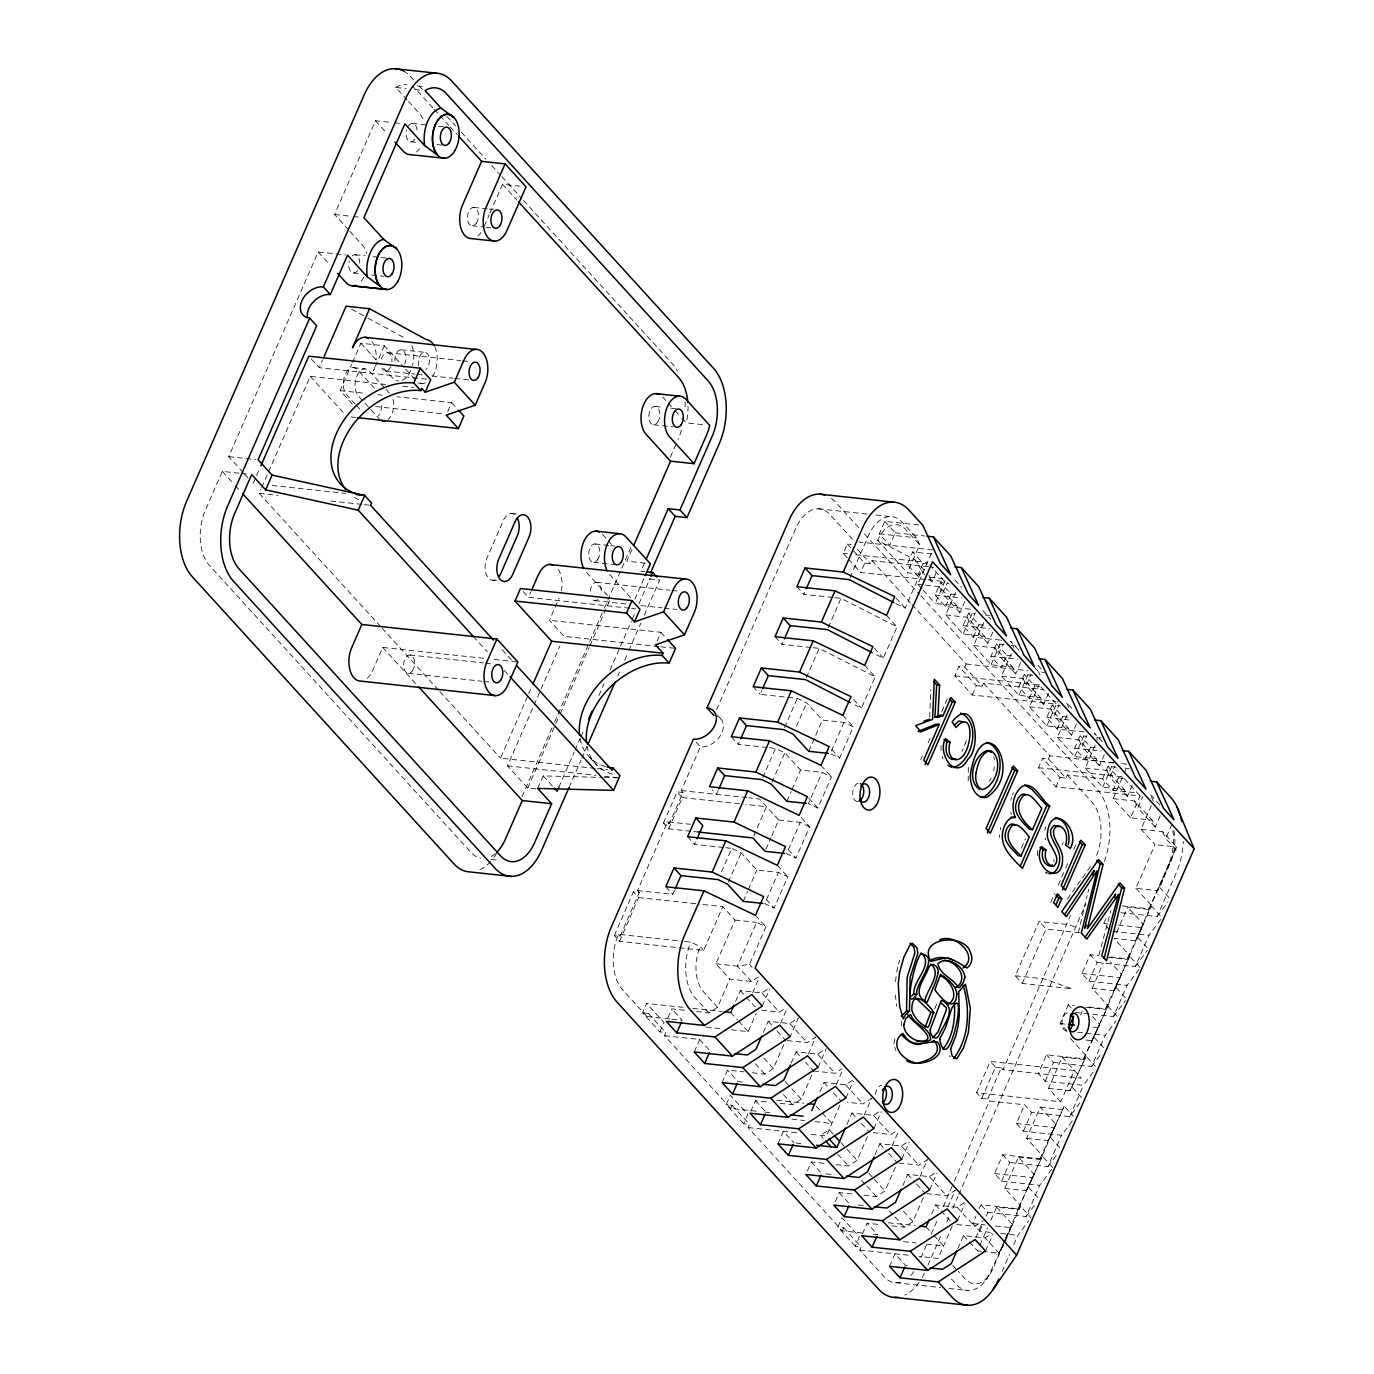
<?xml version="1.0" encoding="UTF-8"?>
<svg xmlns="http://www.w3.org/2000/svg" width="1374" height="1374" viewBox="0 0 1374 1374"><rect width="100%" height="100%" fill="white"/><g stroke="black" fill="none" stroke-linecap="round" stroke-linejoin="round"><path stroke-width="0.75" stroke-dasharray="5 3.75" d="M999.551 837.47L999.568 834.808M941.018 745.515L941.173 752.677M929.666 717.005L930.902 689.525M1141.038 829.295L1154.984 844.615L1135.869 888.36L1157.423 890.678L1159.811 887.484L1176.539 846.934L1162.593 831.631L1141.038 829.295L1151.687 804.924M895.522 981.517L896.432 973.943M968.309 767.345L968.206 782.716M1053.927 861.859L1054.013 859.128M1037.404 850.437L1037.301 858.99M993.711 770.677L994.364 766.726M1044.79 830.514L1045.717 826.684M896.672 972.036L898.081 966.042M1078.332 932.688L1087.16 895.573M1087.933 892.379L1088.723 889.184M1098.891 955.239L1110.931 910.481M901.567 1020.951L901.396 1029.109M1062.549 844.667L1063.167 842.399M1010.749 800.252L1011.539 797.487M1000.289 829.741L1000.959 827.371M966.403 740.655L962.092 751.423M898.544 964.05L899.798 960.254M894.921 1038.813L893.753 1044.549L895.814 1050.475M934.595 1008.911L937.583 1001.869M239.093 473.188L222.313 471.385L205.379 510.132A40.464 24.114 -83.8 0 0 209.552 565.556L471.145 852.619A40.464 24.114 -83.8 0 0 480.66 858.303M243.112 472.398L228.754 456.632L318.167 251.992L345.424 254.929M348.515 229.819L334.552 214.499L375.497 120.74L392.277 122.544M253.177 483.425L255.736 477.551M256.595 475.61L260.012 467.778M380.564 626.544L259.171 493.318L260.871 489.419M261.73 487.478L267.69 473.824M268.531 471.883L310.266 376.339L386.008 384.514M426.507 379.241L319.215 367.665L322.581 359.988M352.362 404.042L340.151 390.628L351.624 364.385M352.465 362.461L360.864 343.242L384.359 345.767L404.334 367.682M384.359 345.767L373.436 370.774A22.07 13.156 -83.8 0 0 375.188 365.518M484.249 226.16L489.23 214.756M490.071 212.85L502.541 184.322L522.103 186.417M447.735 411.582L451.651 402.651L396.949 396.76M483.734 658.318L382.762 647.446L372.663 670.564A22.07 13.156 -83.8 0 1 367.15 678.413M629.481 608.201L528.492 597.329L530.948 591.73M658.747 646.57L564.079 636.368L549.428 620.292L559.184 597.948M595.2 768.392L500.531 758.19L527.788 695.794M528.647 693.853L532.047 686.055M536.135 788.951L527.736 788.041L507.504 765.85L533.215 706.992M534.074 705.034L559.785 646.175M522.017 796.628L553.739 723.995M554.598 722.037L588.896 643.53M589.755 641.572L603.478 610.176M604.337 608.201L631.765 545.409M670.357 457.078L676.351 443.355M527.736 788.041L559.304 715.802M560.145 713.862L589.154 647.48M590.013 645.522L609.627 600.61M632.006 549.394L626.853 561.159L648.391 563.477M537.698 788.401L543.159 775.898L602.156 777.426M644.475 563.065L640.937 571.189L644.853 571.601M634.822 599.236L644.234 577.698M558.806 787.302L574.177 752.145M575.019 750.187L580.137 738.473M580.996 736.516L583.555 730.659M598.909 695.502L604.045 683.788M610.004 670.117L631.336 621.288M632.195 619.331L635.612 611.516M639.03 603.701L650.125 578.317M569.042 787.508L581.013 760.114M581.872 758.156L586.99 746.408M617.768 675.974L619.485 672.058M624.603 660.327L628.021 652.495M628.88 650.537L640.851 623.143M644.269 615.329L659.657 580.103L647.91 578.832M657.03 641.229L660.928 632.298L549.428 620.292M614.298 935.608L633.414 891.846L639.288 892.482L620.172 936.244L614.298 935.608L619.519 941.345L703.694 950.413L722.81 906.668L701.771 904.401M663.453 823.095L677.09 791.853L682.964 792.489L669.327 823.73L663.453 823.095L668.674 828.848L691.826 831.339M639.288 892.482L637.536 890.575L667.575 821.824L690.383 824.28M682.964 792.489L681.229 790.565L700.345 746.821A18.394 13.07 -42.3 0 0 720.835 734.798A18.394 13.07 -42.3 0 0 717.572 716.507M716.558 709.705L795.924 528.063A40.464 24.114 -83.8 0 1 830.119 514.735L853.099 539.948M619.519 941.345L638.635 897.583L633.414 891.846M668.674 828.848L682.328 797.59L677.09 791.853M637.536 890.575L672.779 894.371L675.235 888.738M723.531 847.483L694.626 844.375L696.257 840.613M718.104 790.617L716.472 794.361L712.282 789.775M767.224 747.473L738.319 744.365L739.951 740.62M843.945 722.381L830.291 753.622L839.651 758.087L853.306 726.829L843.945 722.381L822.391 720.045L806.693 702.835L797.332 698.37L760.166 694.368L761.797 690.607M810.918 647.48L781.995 644.354L783.644 640.61M832.764 597.467L803.842 594.358L805.49 590.614M756.267 1111.154L730.71 1108.406L664.449 1035.687L665.806 1032.561L659.932 1031.926L642.5 1012.793L646.587 1003.415L684.458 1007.486M847.226 557.81L843.207 553.396L847.294 544.018L851.21 544.447M669.808 1018.993L646.999 1016.537L648.373 1013.411L642.5 1012.793M721.556 871.803L731.792 848.376L741.153 852.825L756.851 870.051L778.405 872.387L787.766 876.835L774.112 908.094L764.751 903.628L778.405 872.387M762.69 777.667L775.486 748.366L784.846 752.832L800.544 770.058L822.099 772.377L831.459 776.842L817.805 808.084L808.444 803.635L822.099 772.377M784.537 727.67L797.332 698.37M806.383 677.657L819.179 648.373L875.152 676.832L861.498 708.091L852.138 703.625M828.23 627.66L841.025 598.36L896.999 626.836L883.345 658.077L873.984 653.629M850.042 577.715L868.334 535.86A40.464 24.114 -83.8 0 1 902.529 522.532L916.492 537.852L919.635 544.722L907.338 572.855L924.977 574.761M659.932 1031.926L664.037 1022.548L646.587 1003.415M925.87 579.553L860.639 572.529L864.727 563.151L852.67 549.909M667.884 1017.791L671.783 1008.86L686.244 1010.422M884.77 521.347L895.23 532.82L889.768 545.323L879.308 533.833L884.77 521.347L918.708 524.988M728.357 882.125L741.153 852.825M772.051 782.132L784.846 752.832M796.456 726.262L806.693 702.835M864.727 563.151L870.601 563.787L871.975 560.661L933.856 567.325M753.691 835.959L766.486 806.658L745.447 804.391M758.293 976.948L751.406 981.448L729.852 979.112L715.888 963.809L735.004 920.065L722.81 906.668M743.197 901.31L747.473 891.537M748.315 889.596L756.851 870.051M765.902 849.355L771.02 837.642M771.879 835.684L778.697 820.055L759.513 798.998L748.933 797.865M786.89 801.3L791.166 791.544M792.008 789.586L800.544 770.058M808.736 751.303L822.391 720.045M694.213 1051.986L699.692 1039.483L664.449 1035.687M931.761 554.014L912.679 551.953L907.218 564.456L917.677 575.946L921.799 576.393M696.566 1011.522L708.95 1012.861L717.554 1007.245L729.852 979.112M715.888 963.809L737.443 966.128L749.534 964.342L765.919 926.849L756.559 922.383L737.443 966.128L751.406 981.448M809.612 826.839L800.252 822.373L786.598 853.632L795.958 858.097L809.612 826.839L799.153 815.349M917.677 575.946L923.139 563.443L912.679 551.953M895.831 603.615L905.191 608.081L921.576 570.571L914.947 559.871L877.694 540.326A33.096 19.734 -83.8 0 1 905.672 529.419L919.635 544.722M735.537 1001.543L740.311 990.602L761.866 992.921L768.753 988.438M921.834 588.759L917.798 584.345L932.826 549.961L858.767 541.991M752.626 992.698L759.187 977.704M929.425 579.193L932.036 582.061L936.141 572.683M722.123 1082.592L727.585 1070.106L744.107 1071.875M970.37 609.232L945.587 606.569L935.11 595.079L940.572 582.576L949.056 583.486M731.363 1029.813L748.195 1031.616L756.164 1013.394M964.857 601.434L959.945 612.684L956.802 605.797L935.247 603.478L945.26 580.549M762.278 1006.06L769.646 989.177M959.945 612.684L942.495 593.551L947.425 582.301M743.643 1123.777L726.211 1104.644L730.298 1095.267L747.748 1114.4L743.643 1123.777L749.517 1124.413L748.16 1127.539L842.331 1230.881L863.061 1233.113M945.587 606.569L951.048 594.066L940.572 582.576M763.291 1032.475L768.221 1021.226L789.775 1023.544L798.38 1017.928L790.187 1036.683M992.767 632.057L987.837 643.307L984.694 636.42L963.14 634.101L945.707 614.951L955.531 592.452M730.71 1108.406L732.084 1105.28L726.211 1104.644M780.535 1023.321L787.096 1008.327M750.805 1111.429L755.494 1100.711L769.955 1102.274M1000.341 640.078L973.479 637.175L963.019 625.702L968.481 613.199L974.836 613.886M752.368 1072.768L764.768 1074.107L773.373 1068.491L785.653 1040.358L776.258 1030.053M963.14 634.101L972.981 611.602M987.837 643.307L970.405 624.157L975.317 612.907M954.81 675.871L1038.984 684.939L1056.417 704.072L972.26 695.004L954.81 675.871L958.915 666.493L964.788 667.129L982.221 686.261L983.595 683.136L1043.605 689.611M973.479 637.175L978.941 624.689L968.481 613.199M920.735 759.736L922.366 755.992M928.103 742.853L930.559 737.237M941.757 711.595L948.043 697.236M791.201 1063.098L796.113 1051.849L817.667 1054.167L824.555 1049.667M1020.659 662.68L1015.747 673.93L1012.604 667.043L991.049 664.724L973.616 645.574L984.265 621.203M964.788 667.129L966.145 664.003L911.924 604.508M808.444 1053.944L815.812 1037.061L807.208 1042.677L785.653 1040.358M972.26 695.004L976.347 685.643L958.915 666.493M777.924 1143.838L783.386 1131.334L793.863 1142.824M996.39 643.822L1006.85 655.312L1001.388 667.798L990.929 656.325L996.39 643.822L1009.117 645.196M780.277 1103.391L792.661 1104.73L801.265 1099.114L813.563 1070.981L805.508 1062.154M991.049 664.724L1001.698 640.336M818.08 1067.306L826.272 1048.551M1015.747 673.93L998.314 654.78L1003.226 643.53M819.934 1091.832L824.022 1082.472L845.577 1084.79L854.181 1079.174M1048.568 693.286L1043.656 704.536L1040.513 697.666L1018.958 695.33L1001.509 676.197L1011.35 653.698M836.337 1084.567L842.897 1069.556M807.397 1170.888L811.295 1161.957L825.757 1163.52M1032.767 675.355L1024.283 674.445L1018.821 686.948L1029.298 698.421L1056.142 701.324M839.875 1105.246L826.444 1135.972L807.998 1133.997M1018.958 695.33L1028.783 672.831M845.989 1097.912L853.357 1081.046M1043.656 704.536L1026.206 685.403L1031.118 674.153M1029.298 698.421L1034.759 685.918L1024.283 674.445M847.002 1124.327L851.932 1113.077L873.486 1115.413L880.356 1110.913M1076.477 723.909L1071.548 735.159L1068.405 728.272L1046.851 725.953L1029.418 706.82L1039.242 684.321M864.246 1115.19L871.614 1098.307L863.009 1103.923L847.346 1102.24M835.306 1201.511L839.205 1192.58L853.666 1194.143M1084.052 731.93L1057.19 729.044L1046.73 717.554L1052.192 705.068L1060.676 705.978M836.079 1164.637L848.479 1165.959L857.084 1160.343L868.54 1134.1M1046.851 725.953L1057.499 701.582M873.898 1128.535L881.266 1111.669M1071.548 735.159L1054.116 716.026L1059.028 704.776M855.263 1246.27L837.814 1227.119L841.918 1217.759L859.351 1236.892L855.263 1246.27L861.137 1246.905L859.763 1250.031L884.186 1276.824A40.464 24.114 -83.8 0 0 902.151 1281.633M1160.188 815.778L1155.259 827.028L1152.116 820.141L1130.562 817.822L1140.128 795.941L1055.971 786.873L1038.521 767.74L1042.626 758.362L1048.499 758.998L1065.932 778.131L1067.306 775.005L1102.532 778.8L1113.009 790.29L1137.792 792.953M1057.19 729.044L1062.652 716.541L1052.192 705.068M874.912 1154.95L879.824 1143.7L901.378 1146.019L908.266 1141.536M1104.37 754.532L1099.458 765.782L1096.315 758.895L1074.76 756.576L1057.327 737.443L1067.151 714.944M842.331 1230.881L843.688 1227.755L837.814 1227.119M1048.499 758.998L1049.856 755.872L983.595 683.136M1021.38 848.101L1025.502 838.655M892.155 1145.796L898.699 1130.802M1055.971 786.873L1060.058 777.495L1042.626 758.362M862.425 1233.921L867.097 1223.204L881.558 1224.749M1113.799 762.759L1085.099 759.667L1074.64 748.177L1080.101 735.674L1086.456 736.361M863.988 1195.243L876.372 1196.582L884.976 1190.966L897.274 1162.851L887.879 1152.546M1074.76 756.576L1084.584 734.077M901.791 1159.158L909.176 1142.292M1099.458 765.782L1082.025 746.649L1086.937 735.399M1085.099 759.667L1090.561 747.164L1080.101 735.674M902.821 1185.573L907.733 1174.323L929.288 1176.642L936.175 1172.159M1132.279 785.155L1127.367 796.405L1124.224 789.518L1102.669 787.199L1085.22 768.066L1095.868 743.678M920.048 1176.419L927.433 1159.553L918.828 1165.169L897.274 1162.851M1015.3 975.798L1044.669 978.958L1072.201 988.833L1022.273 983.458L1015.3 975.798L1039.07 921.422L1068.422 924.582L1078.264 928.103M889.545 1266.313L895.006 1253.827L905.466 1265.299L909.605 1265.746M1102.532 778.8L1107.994 766.297L1116.478 767.224M1050.715 902.375L1054.562 893.547M1058.238 885.148L1064.833 870.051M1065.657 868.162L1068.13 862.511M1073.901 849.304L1077.199 841.764M891.881 1225.866L904.281 1227.205L912.886 1221.589L925.166 1193.456L915.788 1183.151M1102.669 787.199L1113.318 762.828L1049.856 755.872M929.7 1189.781L937.068 1172.898M1127.367 796.405L1109.917 777.272L1114.829 766.022M1022.273 983.458L1046.043 929.064L1039.07 921.422M976.536 1092.708L990.19 1061.449L1074.348 1070.518L1060.694 1101.776L976.536 1092.708L981.757 1098.444L987.631 1099.08L989.383 1100.986L1024.626 1104.782L1031.599 1112.442L1069.779 1116.547L1080.514 1102.171M1113.009 790.29L1118.47 777.787L1107.994 766.297M981.757 1098.444L995.411 1067.186L990.19 1061.449M931.658 1214.066L935.642 1204.946L957.197 1207.265L964.067 1202.782M1130.562 817.822L1113.129 798.672L1123.142 775.76M1123.984 773.854L1126.594 767.877M987.631 1099.08L1001.285 1067.821L995.411 1067.186M920.958 1257.622L926.935 1243.917M931.211 1234.127L938.064 1218.463M943.199 1206.716L953.453 1183.22M954.312 1181.262L989.383 1100.986M1060.694 1101.776L1048.482 1088.363L1062.136 1057.121L1081.321 1078.178L1003.037 1069.728L1070.449 915.445M947.957 1207.042L955.325 1190.176L946.72 1195.792L925.166 1193.456M927.931 1265.265L941.654 1233.852M946.806 1222.087L949.365 1216.196M952.8 1208.347L957.953 1196.565M958.794 1194.607L1085.7 904.126M952.234 1225.986L938.064 1258.464L919.017 1256.403M957.609 1220.404L964.977 1203.521M1155.259 827.028L1137.827 807.878L1142.739 796.628M957.798 1248.691L963.535 1235.57L985.089 1237.888L991.976 1233.388M990.328 1232.341L979.714 1231.19L972.74 1223.53L976.021 1216.042M979.301 1208.536L980.933 1204.792L1018.117 1208.794L1034.141 1174.341L1018.443 1157.114L1004.806 1188.373L1020.487 1205.599M1051.66 1169.326L1039.74 1185.298L1001.56 1181.193L994.587 1173.533L1002.78 1154.778L1039.946 1158.797L1042.334 1155.603L1055.988 1124.344L1040.29 1107.118L1026.636 1138.376L1042.334 1155.603M1072.321 1120.926L1061.587 1135.302L1023.407 1131.18L1016.434 1123.537L1024.626 1104.782M1092.553 1016.52L1099.681 1024.334L1083.639 1058.787L1046.473 1054.785L1038.28 1073.523L1045.253 1081.183L1083.433 1085.305L1094.168 1070.93M1067.1 1031.187L1060.127 1023.527L1068.319 1004.772L1074.502 1005.442M1139.046 969.323L1127.109 985.295L1088.947 981.191L1081.973 973.531L1090.166 954.775L1098.427 955.669M1109.385 929.648L1103.803 923.517L1107.083 916.029M975.866 1237.665L982.41 1222.671M979.714 1231.19L982.994 1223.684M986.274 1216.196L987.906 1212.435L980.933 1204.792M1001.56 1181.193L1009.753 1162.438L1002.78 1154.778M1023.407 1131.18L1031.599 1112.442M1045.253 1081.183L1053.446 1062.428L1046.473 1054.785M1088.947 981.191L1097.139 962.435L1090.166 954.775M981.414 1251.302L977.498 1250.872L979.147 1247.077M979.988 1245.17L987.459 1228.047M990.791 1220.438L996.614 1207.128L1018.168 1209.446L1020.539 1206.252L1031.015 1217.742M1080.582 1014.922L1082.283 1011.024M1088.964 1007.005L1105.486 1008.791L1107.873 1005.596L1092.175 988.37L1103.27 962.968M1116.581 932.499L1127.676 907.115L1149.231 909.433L1151.618 906.239L1160.772 916.286M985.501 1251.027L992.887 1234.144M1176.196 849.991L1165.736 838.501L1171.455 825.379M996.614 1207.128L1012.294 1224.354L990.809 1271.293A40.464 24.114 -83.8 0 1 956.596 1284.621L951.014 1278.49M1018.117 1208.794L1034.141 1174.341M1039.946 1158.797L1055.988 1124.344M1083.639 1058.787L1099.681 1024.334M1105.486 1008.791L1121.527 974.338L1110.106 961.817M1110.81 957.008L1127.333 958.777L1143.374 924.341L1127.676 907.115M1122.335 905.895L1149.179 908.781L1168.295 865.036A40.464 24.114 -83.8 0 0 1172.864 830.514M1004.858 1239.88L999.053 1253.191L983.372 1251.508M1005.699 1237.974L1018.168 1209.446M1004.806 1188.373L1026.361 1190.691L1042.385 1156.255L1052.862 1167.728M1026.636 1138.376L1048.19 1140.695L1064.232 1106.242L1073.386 1116.289M1048.482 1088.363L1070.037 1090.698L1086.078 1056.245L1095.233 1066.293M1086.01 1040.049L1091.883 1040.685L1107.925 1006.249L1118.384 1017.722M1092.175 988.37L1113.73 990.688L1129.771 956.235L1140.231 967.725M1127.333 958.777L1129.72 955.583L1114.022 938.356L1135.577 940.692L1149.231 909.433M1157.423 890.678L1176.539 846.934L1154.984 844.615M1003.157 1245.273L993.179 1268.099A33.096 19.734 -83.8 0 1 965.201 1279.005L958.228 1271.345M1006.489 1237.665L1012.294 1224.354M1107.873 1005.596L1121.527 974.338M1129.72 955.583L1143.374 924.341M1149.179 908.781L1170.682 861.841A33.096 19.734 -83.8 0 0 1173.911 830.789M1004.978 1241.873L1020.539 1206.252M1026.361 1190.691L1042.385 1156.255M1048.19 1140.695L1064.232 1106.242M1070.037 1090.698L1086.078 1056.245M1091.883 1040.685L1107.925 1006.249M1113.73 990.688L1129.771 956.235M1135.577 940.692L1151.618 906.239M1002.093 1271.448L1009.581 1254.325M1013.737 1244.81L1017.894 1235.312L1028.628 1220.936M987.906 1212.435L1026.086 1216.557L1039.74 1185.298M1009.753 1162.438L1047.933 1166.56L1061.587 1135.302M1069.779 1116.547L1083.433 1085.305M1053.446 1062.428L1091.626 1066.55L1105.28 1035.292L1115.997 1020.916M1075.292 1012.432L1113.472 1016.554L1127.109 985.295M1097.139 962.435L1135.302 966.54L1148.956 935.299L1160.893 919.326M1121.098 912.662L1157.148 916.544L1176.264 872.799A55.166 32.89 -83.8 0 0 1183.254 841.403M989.486 781.394L991.101 777.993M1012.518 794.807L1013.531 792.781M1003.312 1245.325L999.053 1253.191L985.089 1237.888M986.257 1279.469L989.469 1274.797M1067.375 899.094L1090.733 866.152M1157.148 916.544L1167.883 902.168M1135.302 966.54L1147.238 950.568M1113.472 1016.554L1125.392 1000.581M1091.626 1066.55L1101.158 1053.772M1047.933 1166.56L1057.465 1153.782M1026.086 1216.557L1035.618 1203.779M761.677 1010.165L779.298 1012.071L786.186 1007.571M813.563 1070.981L835.117 1073.3L841.987 1068.817M873.28 1132.64L890.919 1134.546L897.806 1130.046M956.991 1224.509L974.63 1226.398L983.234 1220.782M604.251 777.478L616.892 777.804M1034.639 667.506L1038.572 671.817L1044.429 672.436M417.404 85.892L425.785 86.785M407.099 99.924L395.729 87.455L406.206 88.571M414.605 89.482L422.986 90.392M412.372 123.454L426.472 124.965M438.564 126.271L444.609 126.923M394.39 122.767L402.771 123.677M410.826 141.762L416.872 142.415M437.001 144.596L443.046 145.232M473.738 207.422L487.427 208.9M489.384 209.106L493.3 209.535M472.175 225.748L483.923 227.002M485.881 227.225L491.755 227.844M334.552 214.499L351.332 216.302M353.427 216.525L361.809 217.435M355.024 254.705L365.106 255.787M373.161 256.663L379.207 257.316M381.216 257.522L387.262 258.175M353.479 273.014L359.524 273.666M371.598 274.972L383.69 276.277M401.225 349.769L424.703 352.311M387.228 352.654L460.651 360.572M462.746 360.795L469.032 361.482M385.682 370.98L415.051 374.14M417.146 374.363L423.432 375.05M431.831 375.944L452.802 378.211M454.897 378.434L469.582 380.014M353.393 367.631L365.123 368.902M655.106 406.464L662.938 407.305M670.77 408.147L676.643 408.782M418.091 383.02L422.007 383.449M402.84 386.317L413.351 387.451M682.036 418.28L686.21 422.866L705.789 424.961M340.151 390.628L365.398 393.359M378.022 394.716L382.23 395.162M653.56 424.772L673.123 426.885M375.497 406.532L444.918 414.003M351.109 416.992L355.316 417.438M818.509 508.809L867.509 514.099M876.028 515.01L890.936 516.624M228.754 456.632L256.028 459.586M895.23 532.82L924.925 536.015M879.308 533.833L916.492 537.852M241.189 473.412L247.492 474.082M272.104 485.469L345.733 493.403M511.557 513.464L517.431 514.099M843.207 553.396L847.414 553.842M855.83 554.753L927.364 562.464M923.139 563.443L927.381 563.907M259.171 493.318L278.098 495.361M330.687 501.029L362.255 504.43M364.35 504.653L370.654 505.34M930.061 577.286L942.461 578.609M595.028 543.967L608.734 545.444M610.691 545.65L614.607 546.079M927.965 579.794L944.797 581.597L930.043 565.401M917.798 584.345L923.689 584.963M925.647 585.187L939.352 586.664L956.802 605.797M951.048 594.066L957.403 594.753M935.11 595.079L961.972 597.982M593.482 562.275L615.02 564.594M834.825 597.69L841.025 598.36M985.45 615.037L989.692 615.483M945.707 614.951L967.262 617.287L984.694 636.42M596.505 582.318L669.928 590.219M672.023 590.442L678.309 591.129M978.941 624.689L987.425 625.599M963.019 625.702L989.864 628.588M492.682 580.275L496.598 580.687M1011.23 645.419L1017.584 646.106M594.959 600.627L626.424 604.01M641.108 605.608L662.079 607.858M664.174 608.081L676.764 609.438M631.576 608.424L635.784 608.888M973.616 645.574L995.171 647.91L1012.604 667.043M1006.85 655.312L1015.334 656.222M990.929 656.325L1017.773 659.211M812.979 647.704L819.179 648.373M966.145 664.003L1027.924 670.667M1001.509 676.197L1023.063 678.516L1040.513 697.666M1034.759 685.918L1043.227 686.845M660.842 646.793L675.579 648.373M976.347 685.643L982.221 686.261M1029.418 706.82L1050.973 709.139L1068.405 728.272M1062.652 716.541L1069.024 717.228M1046.73 717.554L1071.514 720.234M494.262 659.451L517.843 661.993M409.95 654.986L483.373 662.903M485.469 663.127L491.755 663.814M1097.07 737.512L1101.295 737.975M1057.327 737.443L1078.882 739.762L1096.315 758.895M408.404 673.312L481.81 681.212M483.906 681.452L490.209 682.122M1090.561 747.164L1099.045 748.074M1074.64 748.177L1101.484 751.08M1121.802 763.618L1128.157 764.305M1124.963 768.135L1129.205 768.581M1085.22 768.066L1106.774 770.385L1124.224 789.518M1038.521 767.74L1122.695 776.808L1140.128 795.941M1118.47 777.787L1126.938 778.697M1060.058 777.495L1065.932 778.131M769.285 747.696L775.486 748.366M1113.129 798.672L1134.684 801.008L1152.116 820.141M597.295 768.616L607.823 769.749M507.504 765.85L595.869 775.365M604.285 776.276L619.004 777.856M681.229 790.565L746.821 797.641M682.328 797.59L743.351 804.168M778.697 820.055L800.252 822.373M693.922 831.562L698.129 832.009M725.609 847.706L731.792 848.376M1103.803 923.517L1107.942 923.963M1118.264 925.08L1140.987 927.536M491.136 859.454L499.535 860.347M1112.906 931.417L1148.956 935.299M1079.517 932.688L1046.043 929.064M638.635 897.583L699.658 904.161M1107.787 957.334L1127.384 959.43M735.004 920.065L756.559 922.383M1081.973 973.531L1119.14 977.532M646.999 1016.537L622.594 989.744A40.464 24.114 -83.8 0 1 618.42 934.32L682.311 941.207M684.441 941.43L690.847 942.117L700.208 946.583L703.694 950.413M1085.941 1007.331L1105.538 1009.443M1060.127 1023.527L1066.31 1024.197M1093.172 1027.082L1097.294 1027.529M1077.697 1032.321L1084.069 1033.008M1086.181 1033.248L1105.28 1035.292M692.874 1008.396L722.346 1011.573M1062.136 1057.121L1083.691 1059.44M671.886 1019.216L682.243 1020.332L671.783 1008.86M706.116 1027.082L720.835 1028.662M1040.29 1107.118L1061.844 1109.436M742.183 1082.025L738.044 1081.578L727.585 1070.106M1016.434 1123.537L1053.6 1127.539M776.585 1100.265L803.945 1103.202M764.786 1112.081L773.304 1112.992M791.922 1119.175L804.546 1120.531M815.074 1121.665L831.905 1123.485L814.473 1104.335M748.16 1127.539L797.847 1132.897M1018.443 1157.114L1039.998 1159.45M795.924 1143.048L804.185 1143.941M994.587 1173.533L1031.754 1177.535M825.894 1173.894L834.155 1174.77M857.926 1204.946L864.126 1205.616M972.74 1223.53L985.124 1224.869M995.463 1225.986L1009.924 1227.549M1000.925 1233.474L1017.894 1235.312M888.205 1222.74L915.565 1225.694M873.417 1234.23L877.574 1234.676L867.097 1223.204M903.542 1241.649L916.166 1243.006M926.694 1244.14L943.526 1245.96L932.791 1234.178M859.763 1250.031L910.55 1255.493M895.796 1282.732L940.52 1287.558M949.039 1288.469L968.206 1290.547M351.555 309.184L366.188 317.136M368.009 318.115L402.754 336.991A22.07 13.156 -83.8 0 1 406.034 338.056M1037.902 665.274L1043.124 671.01M954.861 579.948L961.56 587.316M982.754 610.571L990.809 619.399M1018.701 650.022L1010.663 641.194L1013.806 648.081M1071.84 708.314L1066.464 702.423L1069.607 709.31M1102.412 741.891L1094.374 733.046L1097.517 739.933M1159.948 805.009L1150.175 794.292L1153.318 801.179M914.947 559.871L926.11 572.116M921.576 570.571L924.187 573.456M877.694 540.326L907.338 572.855M923.173 590.219L935.247 603.478M858.698 527.616L835.581 502.231A55.166 32.89 -83.8 0 0 831.236 498.315M864.486 533.954L919.412 594.221M920.855 595.801L1097.173 789.294A55.166 32.89 -83.8 0 1 1104.301 861.309M871.975 560.661L910.498 602.946M1067.306 775.005L1091.712 801.798A40.464 24.114 -83.8 0 1 1095.885 857.221M857.187 549.068L870.601 563.787M847.294 544.018L851.313 548.432M896.037 598.034L905.191 608.081M1159.811 887.484L1170.27 898.974M413.677 79.95L410.792 76.772A55.166 32.89 -83.8 0 0 403.321 70.933M419.465 86.287L422.35 89.465M446.928 116.429L455.601 125.944M461.372 132.282L485.949 159.247M491.737 165.584L500.394 175.099M501.853 176.696L522.086 198.887M523.528 200.484L672.384 363.835A55.166 32.89 -83.8 0 1 677.571 371.169M848.565 559.287L860.639 572.529M432.844 107.842L417.078 90.547A40.464 24.114 -83.8 0 0 412.269 86.631M434.287 109.422L438.581 114.145M440.024 115.708L448.628 125.154M450.054 126.734L457.233 134.6M502.541 184.322L516.967 200.157M1135.869 888.36L1151.567 905.586M886.539 615.346L896.999 626.836M408.507 101.487L419.877 113.956A22.07 13.156 -83.8 0 1 423.965 122.286M662.526 396.863L666.699 401.448M668.09 402.977L673.672 409.091M675.063 410.62L680.628 416.734M874.19 648.03L883.345 658.077M1137.964 937.497L1148.424 948.97M375.497 120.74L386.626 132.952M796.868 586.698L803.842 594.358M864.693 665.342L875.152 676.832M853.649 699.469L861.498 708.091M1116.117 987.494L1125.272 997.541M775.022 636.712L781.995 644.354M842.846 715.356L853.306 726.829M1068.319 1004.772L1071.102 1007.846M831.802 749.465L839.651 758.087M1094.271 1037.49L1104.73 1048.98M349.906 231.347L362.478 245.156A22.07 13.156 -83.8 0 1 366.6 253.434M753.175 686.708L760.166 694.368M1070.329 1038.366L1086.027 1055.593M820.999 765.352L831.459 776.842M602.447 534.366L606.758 539.089M608.184 540.669L612.495 545.409M318.167 251.992L329.313 264.22M609.558 574.401L631.095 598.051M451.651 402.651L457.078 408.61M660.928 632.298L664.913 636.694M808.651 798.036L817.805 808.084M1072.424 1087.504L1082.884 1098.977M405.759 369.262L415.738 380.22M717.64 715.39L720.423 718.447M607.6 595.509L586.063 571.876A22.07 13.156 -83.8 0 1 584.362 569.592M731.329 736.704L738.319 744.365M360.864 343.242L376.562 360.452M383.69 368.284L392.243 377.678A22.07 13.156 -83.8 0 0 398.512 380.907M384.703 387.88L369.348 371.049A14.719 8.776 -83.8 0 0 356.914 375.892A14.719 8.776 -83.8 0 0 358.425 396.055L369.589 408.301M386.094 389.426L390.285 394.012M1001.285 1067.821L1003.037 1069.728M374.346 388.155L357.601 369.778A14.719 8.776 -83.8 0 0 345.166 374.621A14.719 8.776 -83.8 0 0 346.677 394.785L355.059 403.973M696.154 742.218L700.345 746.821M788.109 849.476L795.958 858.097M1050.578 1137.5L1061.054 1148.99M370.98 409.83L379.361 419.018M777.306 865.362L787.766 876.835M356.45 405.502L360.641 410.087M311.383 359.061L319.215 367.665M523.151 591.455L528.492 597.329M310.266 376.339L344.084 413.437M766.263 899.472L774.112 908.094M1028.731 1187.497L1039.208 1198.987M687.653 836.714L694.626 844.375M755.46 915.359L765.919 926.849M667.575 821.824L669.327 823.73M502.18 649.662L513.739 662.354M589.875 757.589L596.848 765.232M473.326 636.488L487.272 651.808M504.31 670.495L508.62 675.235M749.534 964.342L752.162 967.21M665.806 886.711L672.779 894.371M761.866 992.921L779.298 1012.071M789.775 1023.544L807.208 1042.677M817.667 1054.167L835.117 1073.3M845.577 1084.79L863.009 1103.923M873.486 1115.413L890.919 1134.546M901.378 1146.019L918.828 1165.169M929.288 1176.642L946.72 1195.792M957.197 1207.265L974.63 1226.398M740.311 990.602L755.065 1006.799M768.221 1021.226L774.919 1028.576M796.113 1051.849L800.149 1056.263M824.022 1082.472L828.041 1086.886M833.417 1092.777L841.455 1101.604M851.932 1113.077L855.95 1117.509M861.309 1123.382L869.364 1132.228M879.824 1143.7L886.539 1151.069M907.733 1174.323L914.449 1181.692M935.642 1204.946L939.661 1209.36M941.001 1210.838L950.396 1221.142M963.535 1235.57L977.498 1250.872M543.159 775.898L552.915 786.615M244.555 473.978L250.291 480.282M382.024 628.141L438.392 689.988M439.835 691.586L500.531 758.19M730.762 1012.483L737.46 1019.834M738.8 1021.311L748.195 1031.616M926.076 1226.827L931.452 1232.701M717.554 1007.245L703.608 991.942A33.096 19.734 -83.8 0 1 700.208 946.583M763.978 1058.186L773.373 1068.491M785.172 1081.441L790.531 1087.332M791.888 1088.809L801.265 1099.114M833.091 1134.031L829.175 1129.72L820.57 1135.353L823.181 1138.222M840.974 1142.687L857.084 1160.343M868.883 1173.31L872.902 1177.724M874.242 1179.184L884.976 1190.966M903.491 1211.284L912.886 1221.589M952.646 1265.231L956.836 1269.816M222.313 471.385L233.82 484.009M235.263 485.589L241.017 491.892M382.762 647.446L415.841 683.754M708.95 1012.861L695.004 997.558A40.464 24.114 -83.8 0 1 690.847 942.117M755.374 1063.802L764.768 1074.107M783.283 1094.425L792.661 1104.73M837.745 1154.194L848.479 1165.959M861.618 1180.386L865.637 1184.8M866.994 1186.277L876.372 1196.582M889.528 1211.009L893.547 1215.423M894.886 1216.9L904.281 1227.205M618.42 934.32L620.172 936.244M699.692 1039.483L710.152 1050.955M755.494 1100.711L765.953 1112.201M811.295 1161.957L821.755 1173.448M839.205 1192.58L849.664 1204.071M648.373 1013.411L665.806 1032.561M732.084 1105.28L749.517 1124.413M843.688 1227.755L861.137 1246.905M949.194 1055.782L950.121 1056.915M1162.593 831.631L1165.736 838.501M1134.684 801.008L1137.827 807.878M1106.774 770.385L1109.917 777.272M1078.882 739.762L1082.025 746.649M1038.572 671.817L1040.135 675.252M1050.973 709.139L1054.116 716.026M1023.063 678.516L1026.206 685.403M995.171 647.91L998.314 654.78M967.262 617.287L970.405 624.157M939.352 586.664L942.495 593.551M928.893 575.174L932.036 582.061M941.997 756.043L943.079 759.083M1010.714 812.068L1011.487 814.679M1045.15 838.02L1045.631 839.686M993.711 756.782L994.329 759.564M895.333 995.016L896.707 1006.129M875.461 1094.443A9.189 5.479 -83.8 0 1 881.73 1085.512M1066.722 1031.153A9.189 5.479 -83.8 0 1 1062.016 1021.758A9.189 5.479 -83.8 0 1 1068.285 1012.827M857.445 801.506A9.189 5.479 -83.8 0 1 852.739 792.111A9.189 5.479 -83.8 0 1 859.008 783.18M924.444 1273.148A55.166 32.89 -83.8 0 1 920.305 1280.62M919.172 1282.303A55.166 32.89 -83.8 0 1 904.934 1295.15M913.847 1271.671A40.464 24.114 -83.8 0 1 909.76 1276.532M408.267 125.961A9.189 5.479 -83.8 0 1 417.095 130.461M414.931 139.255A9.189 5.479 -83.8 0 1 408.181 140.423A9.189 5.479 -83.8 0 1 406.498 130.015M352.191 255.822A9.189 5.479 -83.8 0 1 359.73 264.1M357.583 270.506A9.189 5.479 -83.8 0 1 350.834 271.674A9.189 5.479 -83.8 0 1 349.168 261.266M418.795 365.845A9.189 5.479 -83.8 0 1 421.87 353.41A9.189 5.479 -83.8 0 1 429.066 357.085A9.189 5.479 -83.8 0 1 426.009 369.52M394.939 361.07A9.189 5.479 -83.8 0 1 401.929 349.889A9.189 5.479 -83.8 0 1 404.798 363.715M496.615 853.391A55.166 32.89 -83.8 0 1 491.995 859.987M490.741 861.446A55.166 32.89 -83.8 0 1 478.427 870.429M685.094 401.878A55.166 32.89 -83.8 0 1 684.956 410.105M681.418 430.199A55.166 32.89 -83.8 0 1 678.069 439.422M688.013 406.309A40.464 24.114 -83.8 0 1 686.21 422.866M480.934 232.532A22.07 13.156 -83.8 0 1 477.929 235.899M395.729 87.455A40.464 24.114 -83.8 0 1 406.91 84.759M419.499 148.684A22.07 13.156 -83.8 0 1 416.459 152.016M363.938 276.998A22.07 13.156 -83.8 0 1 359.181 283.216M411.891 345.681A22.07 13.156 -83.8 0 1 412.578 365.518M410.792 370.688A22.07 13.156 -83.8 0 1 401.947 380.34M558.153 569.197A22.07 13.156 -83.8 0 1 560.85 593.121M393.033 399.508A14.719 8.776 -83.8 0 1 388.121 419.396M372.045 341.611A22.07 13.156 -83.8 0 1 376.115 359.851M434.768 346.746A22.07 13.156 -83.8 0 1 432.69 376.236M425.442 382.882A22.07 13.156 -83.8 0 1 418.709 382.539M612.375 774.146A66.21 47.025 -42.3 0 1 587.042 746.34M605.402 766.486A66.21 47.025 -42.3 0 1 580.068 738.68M495.275 853.666A40.464 24.114 -83.8 0 1 489.11 857.445M381.371 359.215A9.189 5.479 -83.8 0 1 387.949 352.774A9.189 5.479 -83.8 0 1 391.933 362.049M390.817 366.6A9.189 5.479 -83.8 0 1 382.041 368.129M590.253 591.232A9.189 5.479 -83.8 0 1 597.226 582.421A9.189 5.479 -83.8 0 1 600.833 594.066M597.81 599.528A9.189 5.479 -83.8 0 1 592.314 599.287M381.835 405.622A14.719 8.776 -83.8 0 1 378.4 415.875M495.001 579.862A14.719 8.776 -83.8 0 1 486.224 574.229A14.719 8.776 -83.8 0 1 486.963 557.964L503.348 520.454A14.719 8.776 -83.8 0 1 515.782 515.611M358.803 499.707A66.21 47.025 -42.3 0 1 353.29 496.632M476.28 223.223A9.189 5.479 -83.8 0 0 475.129 207.8A9.189 5.479 -83.8 0 0 467.452 218.724A9.189 5.479 -83.8 0 0 476.28 223.223M657.648 422.265A9.189 5.479 -83.8 0 0 656.497 406.824A9.189 5.479 -83.8 0 0 648.837 417.765A9.189 5.479 -83.8 0 0 657.648 422.265M597.587 559.768A9.189 5.479 -83.8 0 0 596.419 544.327A9.189 5.479 -83.8 0 0 588.759 555.268A9.189 5.479 -83.8 0 0 597.587 559.768M412.509 670.787A9.189 5.479 -83.8 0 0 411.341 655.364A9.189 5.479 -83.8 0 0 403.681 666.287A9.189 5.479 -83.8 0 0 412.509 670.787"/><path stroke-width="1.5" d="M901.344 1016.348L906.514 1011.006L907.184 977.189L914.895 953.006L914.036 947.442L910.069 943.199M909.451 1011.333L910.12 977.515L917.832 953.316L916.973 947.768L912.388 943.337L910.017 945.003L903.972 956.785L899.609 972.363L898.235 983.732L899.644 1006.438L903.285 1018.941L905.621 1014.544L909.451 1011.333L906.514 1011.006M939.232 724.407L921.061 731.707L918.124 731.397L936.295 724.098L939.232 724.407L923.671 760.062L927.948 764.751L955.256 702.251L950.98 697.563L943.131 715.511L937.841 717.383L934.904 717.073L936.673 684.767L934.028 681.865M937.841 717.383L939.61 685.076L934.32 679.271L932.517 719.426L915.513 725.627L921.061 731.707M1068.216 844.529C1070.964 834.396 1066.671 819.763 1055.232 817.564M943.99 739.538L947.115 741.823C945.346 747.834 945.26 756.782 952.199 759.478L955.943 758.929M950.052 742.132C948.283 748.16 948.197 757.091 955.136 759.788C972.895 760.801 976.433 704.072 955.909 727.516L952.13 721.9C974.235 693.544 982.479 746.717 967.966 759.135C955.634 782.218 937.12 753.708 945.381 738.714L950.052 742.132L947.115 741.823M1096.761 860.433L1100.093 864.109L1084.533 928.326L1086.628 925.183M1103.03 864.418L1087.469 928.635L1119.896 882.932L1124.602 888.102L1106.551 960.752L1101.828 955.565L1118.539 894.354L1086.834 939.112L1081.269 932.998L1097.053 870.773L1066.344 916.63L1061.707 911.546L1098.582 859.54L1103.03 864.418L1100.093 864.109M1104.146 958.365L1121.682 887.776L1118.144 883.911M911.58 996.047L913.847 993.969C912.714 980.315 934.681 964.308 921.078 952.921M916.784 994.278C914.603 983.767 940.915 957.231 921.387 953.831C916.406 953.779 901.516 1016.691 916.784 994.278L913.847 993.969M1040.049 847.397L1043.141 849.785C1040.736 855.847 1043.364 864.881 1050.389 866.135L1052.45 864.967M1046.061 850.094C1043.673 856.174 1046.301 865.191 1053.326 866.444C1064.403 857.376 1045.116 844.186 1047.503 832.884C1050.955 800.99 1081.596 829.054 1070.243 848.428L1065.485 844.976C1068.285 838.174 1066.258 826.701 1057.74 825.722C1047.744 831.287 1058.169 843.035 1060.625 850.077A18.601 11.078 -83.8 0 1 1062.514 856.449C1064.283 889.287 1030.74 867.75 1041.44 846.521L1046.061 850.094L1043.141 849.785M1114.52 897.617L1115.602 894.045L1085.099 937.137M1092.674 875.101L1094.116 870.463L1064.558 914.603M915.582 997.73L930.885 1012.329L925.166 1027.117M933.822 1012.655C931.074 1017 930.799 1023.596 927.845 1027.477C920.666 1024.42 914.328 1018.134 911.924 1010.56C910.876 989.04 926.626 1001.011 933.822 1012.655L930.885 1012.329M925.011 1000.169C926.918 989.349 942.616 973.874 930.833 964.016M646.175 559.184L668.228 508.689L675.218 516.332L686.966 517.603L719.186 443.854A55.166 32.89 -83.8 0 0 713.501 368.266L451.909 81.203A55.166 32.89 -83.8 0 0 405.261 99.375L323.354 286.874A18.394 13.07 -42.3 0 0 301.833 300.923A18.394 13.07 -42.3 0 0 309.7 318.133L227.775 505.632A55.166 32.89 -83.8 0 0 233.46 581.219L495.052 868.282A55.166 32.89 -83.8 0 0 541.682 850.111L569.042 787.508M307.364 316.604A18.394 13.07 -42.3 0 1 330.327 294.534L347.519 255.152L367.287 276.844L380.1 286.256A22.07 13.156 -83.8 0 1 377.884 255.993A22.07 13.156 -83.8 0 1 396.554 248.814L383.672 239.351L363.904 217.659L404.866 123.9L424.635 145.592L437.379 154.936A22.07 13.156 -83.8 0 1 435.266 124.656A22.07 13.156 -83.8 0 1 453.952 117.614L441.02 108.099L425.098 90.615A40.464 24.114 -83.8 0 1 446.447 93.707L708.039 380.77A40.464 24.114 -83.8 0 1 712.213 436.193L679.975 509.943L686.966 517.603M260.871 465.82L308.755 356.192L420.255 368.198L430.715 379.688L425.253 392.191L421.766 388.361L420.788 390.594A66.21 47.025 -42.3 0 0 353.187 424.514A66.21 47.025 -42.3 0 0 345.767 489.676M473.326 636.488L358.219 510.183L265.629 489.848L272.069 475.112L258.123 459.809L316.673 325.793L309.7 318.133M323.422 358.064L346.076 306.213L369.572 308.738L426.232 339.515A22.07 13.156 -83.8 0 1 434.064 345.406M369.572 308.738L352.5 347.811A22.07 13.156 -83.8 0 1 368.163 338.21M458.658 136.163L481.604 161.342L462.488 205.104A22.07 13.156 -83.8 0 0 471.093 238.561L494.588 241.103M505.1 163.884L485.984 207.629A22.07 13.156 -83.8 0 0 488.251 237.857A22.07 13.156 -83.8 0 0 506.903 230.592L526.019 186.847L505.1 163.884L481.604 161.342M358.219 510.183L364.66 495.447A66.21 47.025 -42.3 0 1 336.39 433.497A66.21 47.025 -42.3 0 1 413.814 382.951L420.255 368.198M425.253 392.191L454.296 382.23L464.086 359.833A22.07 13.156 -83.8 0 1 482.875 352.689A22.07 13.156 -83.8 0 1 484.833 383.226L475.232 405.193L446.189 415.154L458.401 428.551L463.845 416.047L458.435 410.087M242.442 493.472L361.826 624.483L351.727 647.601A22.07 13.156 -83.8 0 0 360.332 681.075L495.413 695.622M496.907 639.03L486.808 662.165A22.07 13.156 -83.8 0 0 489.075 692.393A22.07 13.156 -83.8 0 0 507.745 685.128L517.843 661.993L496.907 639.03L361.826 624.483M515.01 601.022L520.471 588.519L631.971 600.541L639.992 609.335L634.53 621.838L626.51 613.044L515.01 601.022L551.644 641.211L663.127 653.234L662.165 655.467A66.21 47.025 -42.3 0 0 579.519 734.901M531.755 589.858L538.282 574.916A22.07 13.156 -83.8 0 1 552.709 564.8M532.906 684.097L551.644 641.211M418.709 686.897L522.275 800.544L505.34 839.291A40.464 24.114 -83.8 0 1 496.718 852.344M633.706 545.478L670.546 461.166L646.141 434.373A22.07 13.156 -83.8 0 1 642.877 406.67A22.07 13.156 -83.8 0 1 659.537 394.527M626.51 613.044L631.971 600.541M645.093 575.74L650.349 563.701L625.943 536.908A22.07 13.156 -83.8 0 0 608.442 541.82A22.07 13.156 -83.8 0 0 607.119 570.794M694.042 463.691L706.339 435.558A40.464 24.114 -83.8 0 0 709.705 425.39L686.021 399.387A22.07 13.156 -83.8 0 0 667.352 406.67A22.07 13.156 -83.8 0 0 669.636 436.898L694.042 463.691L670.546 461.166M650.469 572.975L675.218 516.332M607.239 766.984A66.21 47.025 -42.3 0 0 613.01 767.963L619.983 775.623L613.543 790.359L537.698 788.401L551.644 803.704L534.709 842.468A40.464 24.114 -83.8 0 1 500.514 855.779L238.921 568.716A40.464 24.114 -83.8 0 1 234.748 513.292L251.682 474.545L265.629 489.848M558.806 787.302L557.105 791.218L554.306 788.144M588.673 718.946L592.091 711.131M650.967 576.359L652.684 572.443L646.811 571.824M587.849 744.468L615.208 681.847M634.53 621.838L663.573 611.877L673.363 589.48A22.07 13.156 -83.8 0 1 692.032 582.232A22.07 13.156 -83.8 0 1 694.265 612.495L684.51 634.84L655.467 644.801L663.127 653.234M613.01 767.963L612.031 770.213L516.641 665.531M586.492 742.561A66.21 47.025 -42.3 0 1 669.138 663.127L675.579 648.373L667.575 639.614M898.012 1297.245A55.166 32.89 -83.8 0 1 878.725 1289.31L617.132 1002.247A55.166 32.89 -83.8 0 1 611.447 926.66L693.372 739.16A18.394 13.07 -42.3 0 0 714.875 725.111A18.394 13.07 -42.3 0 0 707.026 707.902L788.934 520.403A55.166 32.89 -83.8 0 1 824.847 495.052M673.999 867.956L665.806 886.711L703.969 890.833L755.46 915.359L763.652 896.604L712.161 872.078L673.999 867.956L680.972 875.616L718.138 879.618L727.499 884.083L743.197 901.31L762.793 903.422M695.845 817.959L687.653 836.714L725.816 840.819L777.306 865.362L785.499 846.607L734.008 822.081L695.845 817.959L702.818 825.619L697.082 838.741M717.692 767.963L709.499 786.701L747.662 790.823L799.153 815.349L807.345 796.611L755.855 772.068L717.692 767.963L724.665 775.606L761.831 779.625L771.192 784.073L786.89 801.3L806.486 803.412M739.521 717.949L731.329 736.704L769.509 740.826L820.999 765.352L829.192 746.597L777.701 722.071L739.521 717.949L746.511 725.609L783.678 729.611L793.038 734.077L808.736 751.303L828.333 753.416M761.368 667.953L753.175 686.708L791.355 690.813L842.846 715.356L851.038 696.601L799.548 672.075L761.368 667.953L768.358 675.613L805.525 679.615L850.283 702.646M783.214 617.957L775.022 636.712L813.202 640.816L864.693 665.342L872.885 646.604L821.394 622.061L783.214 617.957L790.187 625.617L827.371 629.618L872.112 652.65M805.061 567.943L796.868 586.698L835.048 590.82L886.539 615.346L894.732 596.591L843.241 572.065L805.061 567.943L812.034 575.603L849.218 579.605L893.959 602.636M675.235 888.738L680.972 875.616M718.928 788.745L724.665 775.606M740.775 738.731L746.511 725.609M762.622 688.735L768.358 675.613M784.468 638.738L790.187 625.617M806.298 588.725L812.034 575.603M703.969 890.833L684.853 934.578A55.166 32.89 -83.8 0 0 690.538 1010.165L704.501 1025.468L751.818 994.57L762.278 1006.06L714.961 1036.958L676.781 1032.836L666.321 1021.363L704.501 1025.468M712.161 872.078L725.816 840.819M734.008 822.081L747.662 790.823M755.855 772.068L769.509 740.826M777.701 722.071L791.355 690.813M799.548 672.075L813.202 640.816M821.394 622.061L835.048 590.82M843.241 572.065L862.357 528.32A55.166 32.89 -83.8 0 1 908.987 510.149L922.95 525.452L940.228 563.306L950.688 574.796L933.41 536.942L927.055 536.255M676.781 1032.836L681.47 1022.119M704.69 1063.459L694.213 1051.986L732.394 1056.091L779.711 1025.193L790.187 1036.683L742.853 1067.581L704.69 1063.459L709.362 1052.742M733.939 1005.184L730.762 1012.483L724.442 1011.796M732.582 1094.082L722.123 1082.592L760.303 1086.714L807.62 1055.816L818.08 1067.306L770.762 1098.187L732.582 1094.082L737.271 1083.365M761.66 1036.219L755.923 1049.341L747.319 1054.974L734.935 1053.635M760.492 1124.705L750.032 1113.215L788.195 1117.337L835.529 1086.439L845.989 1097.912L798.672 1128.81L760.492 1124.705L765.181 1113.988M790.376 1064.97L783.833 1079.964L775.228 1085.58L762.828 1084.258M925.011 764.442L952.319 701.942L949.468 698.799M788.401 1155.328L777.924 1143.838L816.104 1147.96L863.422 1117.062L873.898 1128.535L826.564 1159.433L788.401 1155.328L793.073 1144.611M811.742 1110.587L817.461 1097.465M816.293 1185.934L805.834 1174.461L844.014 1178.566L891.331 1147.685L901.791 1159.158L854.473 1190.056L816.293 1185.934L820.982 1175.234M816.568 1145.263L836.903 1147.462L845.371 1128.088M987.425 832.919L1014.733 770.419L1011.865 767.293M1017.67 770.745L990.362 833.245L986.068 828.539L1013.377 766.039L1017.67 770.745L1014.733 770.419M844.203 1216.557L833.743 1205.084L871.906 1209.189L919.24 1178.291L929.7 1189.781L882.383 1220.679L844.203 1216.557L848.892 1205.84M874.087 1156.822L867.544 1171.833L858.939 1177.449L846.539 1176.11M1021.019 855.968L1029.263 837.075C1025.811 832.438 1014.338 816.929 1009.718 829.381C1004.051 839.926 1014.27 849.269 1021.019 855.968L1018.082 855.659C1012.638 849.149 1002.539 842.056 1005.734 832.129C1006.386 827.921 1010.629 821.24 1015.317 825.207M1032.492 829.707L1041.87 808.221C1037.782 804.889 1028.387 787.491 1021.586 797.83C1013.428 809.406 1023.544 822.391 1032.492 829.707L1029.555 829.381C1022.617 822.322 1012.106 812.961 1016.674 801.746C1017.756 797.865 1021.483 792.094 1026.172 794.739M1020.315 866.135L1046.782 805.593L1032.029 789.5L1024.867 784.88M1049.719 805.903L1022.411 868.402C1012.38 858.578 998.52 845.903 1003.226 830.068C1004.497 824.28 1008.413 816.671 1015.42 817.461C1010.852 807.5 1013.05 794.412 1021.294 787.01C1033.609 779.161 1042.042 801.626 1049.719 805.903L1046.782 805.593M872.112 1247.18L861.635 1235.707L899.815 1239.812L947.133 1208.914L957.609 1220.404L910.275 1251.302L872.112 1247.18L876.784 1236.463M901.172 1189.317L895.453 1202.456L886.848 1208.072L874.448 1206.733M1055.764 905.311L1058.839 898.253L1055.988 895.109M1062.514 889.854L1082.3 844.563L1079.449 841.438M1061.776 898.562L1057.928 907.39L1053.652 902.684L1057.499 893.873L1061.776 898.562L1058.839 898.253M1085.237 844.89L1065.451 890.163L1061.175 885.457L1080.943 840.184L1085.237 844.89L1082.3 844.563M900.004 1277.803L889.545 1266.313L927.725 1270.435L975.042 1239.537L985.501 1251.027L938.184 1281.925L900.004 1277.803L904.693 1267.086M929.271 1219.528L926.076 1226.827L919.773 1226.14M956.991 1250.563L951.255 1263.685L942.65 1269.301L930.25 1267.979M1069.556 1025.554L1073.644 1016.176M992.578 1290.203L1016.657 1255.097L1194.161 848.84L1176.659 806.229M954.26 725.111L958.846 721.007L963.019 721.797M953.539 1058.736C969.168 1038.504 970.576 1009.1 963.054 985.192M933.856 1040.702L931.916 1041.458M923.912 721.178L929.58 719.117M962.968 968.035C980.126 956.562 954.93 932.602 939.868 939.799M934.904 717.073L940.194 715.184L943.131 715.511M942.89 1049.083C953.144 1037.13 955.377 1018.718 954.398 1003.278M929.786 960.735C943.509 952.766 956.699 961.268 966.935 967.983C971.71 964.891 973.221 957.661 970.491 952.766C964.891 931.709 916.372 938.081 931.022 961.319L945.484 957.798M947.631 1004.291C960.426 998.091 950.808 980.091 940.795 975.969M918.227 1062.858C929.648 1060.35 943.663 1053.343 934.372 1040.822M953.504 767.671C973.032 761.368 981.775 721.917 960.478 713.089M980.71 797.367L983.475 797.178C1000.787 787.268 1008.653 750.633 986.687 742.235M916.887 1041.372C945.862 1042.282 908.832 1020.384 907.716 1014.27M932.723 1037.851L938.064 1031.943L946.171 1010.337L946.497 1007.777L941.242 1003.209M1010.921 817.083L1015.42 817.461M920.906 1044.223C912.576 1045.597 906.445 1039.946 901.292 1034.313M444.729 158.268L409.624 154.575A22.07 13.156 -83.8 0 1 403.321 151.26L394.973 142.106M387.451 289.519L352.345 285.844L384.892 289.261M394.973 68.7L436.09 73.131M364.831 337.3L475.438 349.357M656.188 393.634L679.683 396.159M357.412 417.662L458.401 428.551M819.763 494.159L893.169 502.077M668.228 508.689L679.975 509.943M356.244 494.537L364.66 495.447L371.633 503.107L370.654 505.34L493.506 640.147M954.947 566.878L961.319 567.548L978.752 586.698L996.03 624.552L1006.507 636.042L989.211 598.171L982.857 597.484M596.11 531.137L619.605 533.679M549.566 564.456L684.647 579.004M1010.766 628.107L1017.121 628.794L1034.553 647.927L1051.849 685.798L1062.308 697.271L1045.03 659.417L1038.658 658.73M1066.568 689.353L1072.922 690.04L1090.372 709.173L1107.65 747.027L1118.11 758.517L1100.832 720.663L1094.46 719.976M936.673 684.767L939.61 685.076M952.319 701.942L955.256 702.251M1122.369 750.599L1128.741 751.286L1146.174 770.419L1163.452 808.273L1173.928 819.763L1156.633 781.892L1150.278 781.205M522.275 800.544L551.644 803.704M698.129 832.009L752.832 837.917L765.043 851.313L784.64 853.426M1121.682 887.776L1124.602 888.102M510.87 876.354L469.753 871.923A55.166 32.89 -83.8 0 1 453.935 863.851L192.343 576.788A55.166 32.89 -83.8 0 1 186.658 501.201L364.162 94.943A55.166 32.89 -83.8 0 1 403.321 70.933M1068.388 1024.42L1074.571 1025.09M808.152 1103.666L814.473 1104.335M790.359 1114.829L803.137 1116.203M894.543 1297.382L967.966 1305.3M1048.877 873.692C1057.448 874.242 1060.384 862.941 1059.577 856.122A18.601 11.078 -83.8 0 0 1057.688 849.767C1055.232 842.709 1044.807 830.978 1054.803 825.413L1058.907 826.856M944.041 960.237C956.167 961.027 969.168 977.601 956.768 987.133A4.311 2.559 -83.8 0 1 956.373 987.236M272.069 475.112L364.66 495.447M915.668 1062.926C905.844 1060.917 893.014 1050.217 897.857 1039.122A11.456 6.836 -83.8 0 1 900.142 1035.601L902.993 1033.42C912.319 1050.595 927.055 1040.616 937.652 1042.042C949.211 1058.633 917.609 1068.165 906.685 1060.745M951.547 767.259L947.94 765.318M948.112 957.815L953.23 960.065M979.507 789.277C966.077 780.793 974.08 753.948 987.837 750.359L991.238 752.471M1045.975 872.438L1047.057 873.057M933.41 536.942L950.842 556.075L968.138 593.929L978.597 605.419L961.319 567.548M989.211 598.171L1006.661 617.321L1023.939 655.175L1034.399 666.648L1017.121 628.794M1045.03 659.417L1062.463 678.55L1079.741 716.404L1090.217 727.894L1072.922 690.04M1100.832 720.663L1118.264 739.796L1135.559 777.65L1146.019 789.14L1128.741 751.286M1156.633 781.892L1170.596 797.212A55.166 32.89 -83.8 0 1 1180.352 815.778M1194.161 848.84L932.568 561.76L755.065 968.035L1016.657 1255.097M518.41 201.738L678.67 377.61A40.464 24.114 -83.8 0 1 687.807 402.221M652.684 572.443L656.858 577.046M454.296 382.23L475.232 405.193M663.573 611.877L684.51 634.84M337.661 273.409L346.025 282.58A22.07 13.156 -83.8 0 0 355.814 285.26M413.814 382.951L420.788 390.594M662.165 655.467L669.138 663.127M323.354 286.874L330.327 294.534M707.026 707.902L713.999 715.562M510.063 676.815L613.543 790.359M834.413 1135.474L839.634 1141.21M829.054 1138.857L836.903 1147.462M825.808 1141.09L831.03 1146.826M714.961 1036.958L732.394 1056.091M742.853 1067.581L760.303 1086.714M770.762 1098.187L788.195 1117.337M798.672 1128.81L816.104 1147.96M826.564 1159.433L844.014 1178.566M854.473 1190.056L871.906 1209.189M882.383 1220.679L899.815 1239.812M910.275 1251.302L927.725 1270.435M938.184 1281.925L952.13 1297.228A55.166 32.89 -83.8 0 0 998.778 1279.057M884.358 1086.868A9.189 5.479 -83.8 0 1 883.018 1102.721M1070.913 1014.184A9.189 5.479 -83.8 0 1 1069.573 1030.036M860.399 783.558A9.189 5.479 -83.8 0 1 863.714 792.575A9.189 5.479 -83.8 0 1 858.905 801.248M955.995 987.253A4.311 2.559 -83.8 0 1 955.617 987.167M860.777 786.323A9.189 5.479 -83.8 0 1 868.523 786.667A9.189 5.479 -83.8 0 1 867.423 799.616A9.189 5.479 -83.8 0 1 859.677 799.273M1070.054 1015.987A9.189 5.479 -83.8 0 1 1078.075 1016.915A9.189 5.479 -83.8 0 1 1075.894 1030.26A9.189 5.479 -83.8 0 1 1068.251 1026.996M884.753 1087.263A9.189 5.479 -83.8 0 1 891.76 1090.252A9.189 5.479 -83.8 0 1 889.751 1102.48A9.189 5.479 -83.8 0 1 882.4 1101.622M882.469 1090.527A9.189 5.479 -83.8 0 1 883.499 1088.655M1180.919 817.839A55.166 32.89 -83.8 0 1 1181.76 821.515M367.287 276.844A27.961 16.66 -83.8 0 1 383.672 239.351M424.635 145.592A27.961 16.66 -83.8 0 1 441.02 108.099M583.641 568.252A22.07 13.156 -83.8 0 1 583.795 541.631A22.07 13.156 -83.8 0 1 599.459 532.03M385.888 420.77A14.719 8.776 -83.8 0 1 381.354 420.564M499.26 576.238A14.719 8.776 -83.8 0 0 500.909 573.267L517.294 535.774A14.719 8.776 -83.8 0 0 517.397 518.015M939.73 1039.465C948.094 1080.239 968.928 980.641 951.907 1008.018L945.604 1027.46L940.005 1038.297A2.267 1.357 -83.8 0 0 939.73 1039.465M950.619 1048.86L952.13 1056.091L956.819 1058.89L963.449 1048.036L968.344 1032.716L970.388 1008.55L965.475 984.213L958.743 991.633L959.258 1015.077L958.09 1026.275L955.737 1036.219L950.619 1048.86M938.253 972.277L936.003 980.967L927.175 1002.299C910.704 994.57 923.912 980.538 928.206 968.859C930.679 960.323 938.734 965.853 938.253 972.277M930.25 1029.435C929.202 1033.832 935.23 1041.887 938.7 1035.876C943.423 1024.283 958.64 1008.104 941.259 1000.427L930.25 1029.435M970.594 772.909C969.254 782.768 973.943 798.964 986.412 797.487C1026.43 772.068 982.994 704.02 970.594 772.909M964.874 977.206L963.449 982.221L959.705 987.459A4.311 2.559 -83.8 0 1 958.554 987.477C952.886 978.168 940.091 974.99 937.858 963.758C946.772 955.205 963.895 965.802 964.874 977.206M903.783 1024.592C903.56 1036.666 920.563 1045.837 930.61 1039.689C930.438 1026.756 914.603 1026.12 910.653 1014.579L905.861 1018.34L903.783 1024.592M956.922 993.797C955.377 1014.012 941.585 999.207 934.852 989.812L940.537 974.321C947.407 978.941 955.754 985.003 956.922 993.797M975.918 773.304C975.128 779.161 976.124 787.199 982.444 789.603C996.236 786.134 1004.239 759.083 990.774 750.668C980.675 751.853 977.738 764.94 975.918 773.304M515.078 521.725L498.71 559.235A14.719 8.776 -83.8 0 0 500.222 579.381A14.719 8.776 -83.8 0 0 512.657 574.538L529.042 537.028A14.719 8.776 -83.8 0 0 527.53 516.882A14.719 8.776 -83.8 0 0 515.078 521.725M1085.237 1035.223A16.557 9.858 -83.8 0 0 1083.159 1007.451A16.557 9.858 -83.8 0 0 1069.35 1027.117A16.557 9.858 -83.8 0 0 1085.237 1035.223M898.682 1107.891A16.557 9.858 -83.8 0 0 896.604 1080.119A16.557 9.858 -83.8 0 0 882.795 1099.801A16.557 9.858 -83.8 0 0 898.682 1107.891M875.959 805.559A16.557 9.858 -83.8 0 0 873.881 777.787A16.557 9.858 -83.8 0 0 860.09 797.452A16.557 9.858 -83.8 0 0 875.959 805.559M449.161 142.948A9.189 5.479 -83.8 0 0 448.01 127.507A9.189 5.479 -83.8 0 0 440.35 138.448A9.189 5.479 -83.8 0 0 449.161 142.948M391.83 274.199A9.189 5.479 -83.8 0 0 390.663 258.776A9.189 5.479 -83.8 0 0 383.002 269.699A9.189 5.479 -83.8 0 0 391.83 274.199M499.775 225.765A9.189 5.479 -83.8 0 0 498.607 210.325A9.189 5.479 -83.8 0 0 490.947 221.248A9.189 5.479 -83.8 0 0 499.775 225.765M681.143 424.789A9.189 5.479 -83.8 0 0 679.993 409.366A9.189 5.479 -83.8 0 0 672.333 420.289A9.189 5.479 -83.8 0 0 681.143 424.789M621.082 562.292A9.189 5.479 -83.8 0 0 619.914 546.869A9.189 5.479 -83.8 0 0 612.254 557.792A9.189 5.479 -83.8 0 0 621.082 562.292M687.155 607.6A9.189 5.479 -83.8 0 0 686.004 592.177A9.189 5.479 -83.8 0 0 678.344 603.1A9.189 5.479 -83.8 0 0 687.155 607.6M477.877 377.953A9.189 5.479 -83.8 0 0 476.726 362.53A9.189 5.479 -83.8 0 0 469.066 373.453A9.189 5.479 -83.8 0 0 477.877 377.953M500.6 680.285A9.189 5.479 -83.8 0 0 499.449 664.861A9.189 5.479 -83.8 0 0 491.772 675.785A9.189 5.479 -83.8 0 0 500.6 680.285M455.069 150.281A22.07 13.156 -83.8 0 0 449.521 114.609A22.07 13.156 -83.8 0 0 432.947 144.012A22.07 13.156 -83.8 0 0 455.069 150.281M397.773 281.447A22.07 13.156 -83.8 0 0 392.105 245.843A22.07 13.156 -83.8 0 0 375.617 275.367A22.07 13.156 -83.8 0 0 397.773 281.447"/></g></svg>
